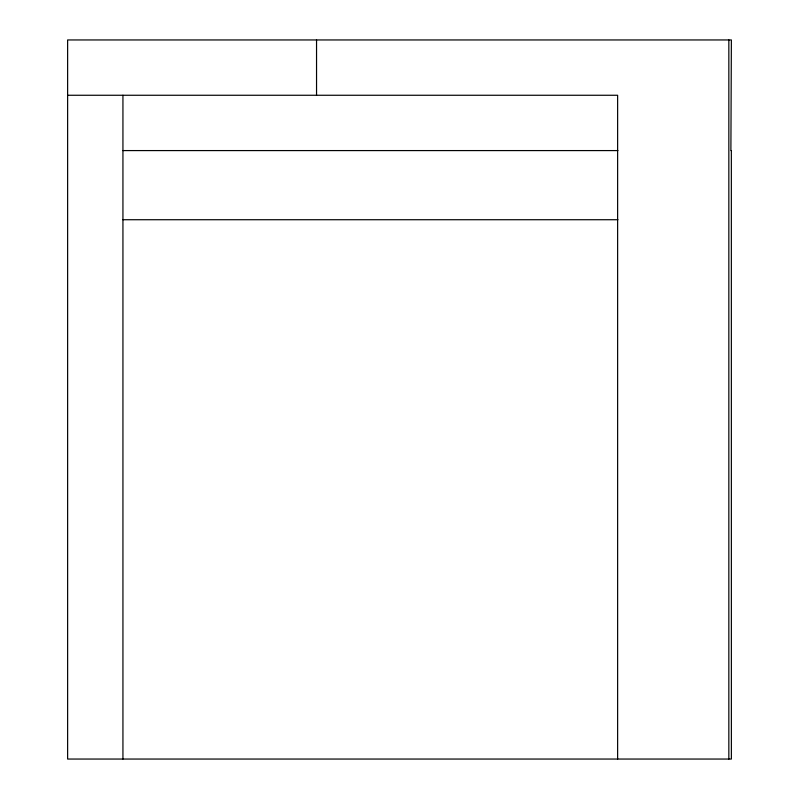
<?xml version="1.0" encoding="UTF-8"?>
<svg xmlns="http://www.w3.org/2000/svg" width="799" height="799" viewBox="0 0 799 799"><rect width="100%" height="100%" fill="white"/><g stroke="black" fill="none" stroke-linecap="round" stroke-linejoin="round"><path stroke-width="1.2" d="M67.625 95.261L617.627 95.261L617.627 759.05M122.936 150.582L617.947 150.582M730.895 150.582L731.375 39.95L67.625 39.95L67.625 759.05L731.375 759.05L731.345 150.582M122.936 219.725L617.947 219.725M728.838 39.95L728.838 759.05M316.544 39.95L316.544 95.261M122.936 95.261L122.936 759.05"/></g></svg>
